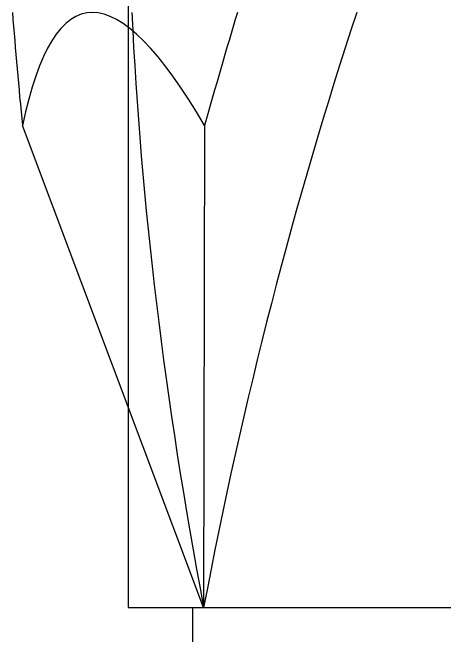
# Model space of a CAD drawing. Header units: millimetres. Extents: x 256 to 2599, y 626 to 1192.
# Drawn here: x 1986.911 to 1989.04, y 773.569 to 776.637 of the extents above; entities that cross this region are included whole.
import ezdxf

# ---------------------------------------------------------------- set-up
doc = ezdxf.new("R2010")
doc.units = ezdxf.units.MM
doc.layers.add('MAIN-1', color=7, linetype='Continuous')
doc.layers.add('MAIN-2', color=7, linetype='Continuous')

msp = doc.modelspace()

# ---------------------------------------------------------------- linework, layer by layer
at = {"layer": 'MAIN-1'}
for p, q in [((1987.8529, 773.7075), (1986.96, 776.0796)), ((1987.8575, 776.0796), (1987.8529, 773.7075)), ((1987.4817, 774.6937), (1987.4817, 773.7075)), ((1987.4817, 773.7075), (1987.8529, 773.7075)), ((1987.7983, 773.7075), (1987.7983, 773.3909)), ((1987.8529, 773.7075), (1992.6521, 773.7075))]:
    msp.add_line(p, q, dxfattribs=at)
for centre, major_axis, ratio, start_param, end_param in [((1990.2525, 760.8926), (2.9811, -15.741), 0.104406, 2.855009, 3.388636), ((1990.2525, 773.7075), (1.8939, -8.9768), 0.315108, -1.968805, -1.903992), ((1990.2525, 773.7075), (-1.5415, -7.3067), 0.315108, -1.915931, -1.504415), ((1990.2525, 773.7075), (1.8939, 8.9768), 0.315108, 1.305552, 1.370364)]:
    msp.add_ellipse(centre, major_axis=major_axis, ratio=ratio, start_param=start_param, end_param=end_param, dxfattribs=at)
at = {"layer": 'MAIN-2'}
msp.add_line((1987.4817, 780.6741), (1987.4817, 774.6937), dxfattribs=at)
msp.add_ellipse((1990.2525, 773.7075), major_axis=(-1.5415, 7.3067), ratio=0.315108, start_param=1.092898, end_param=1.504415, dxfattribs=at)

doc.saveas('drawing.dxf')
